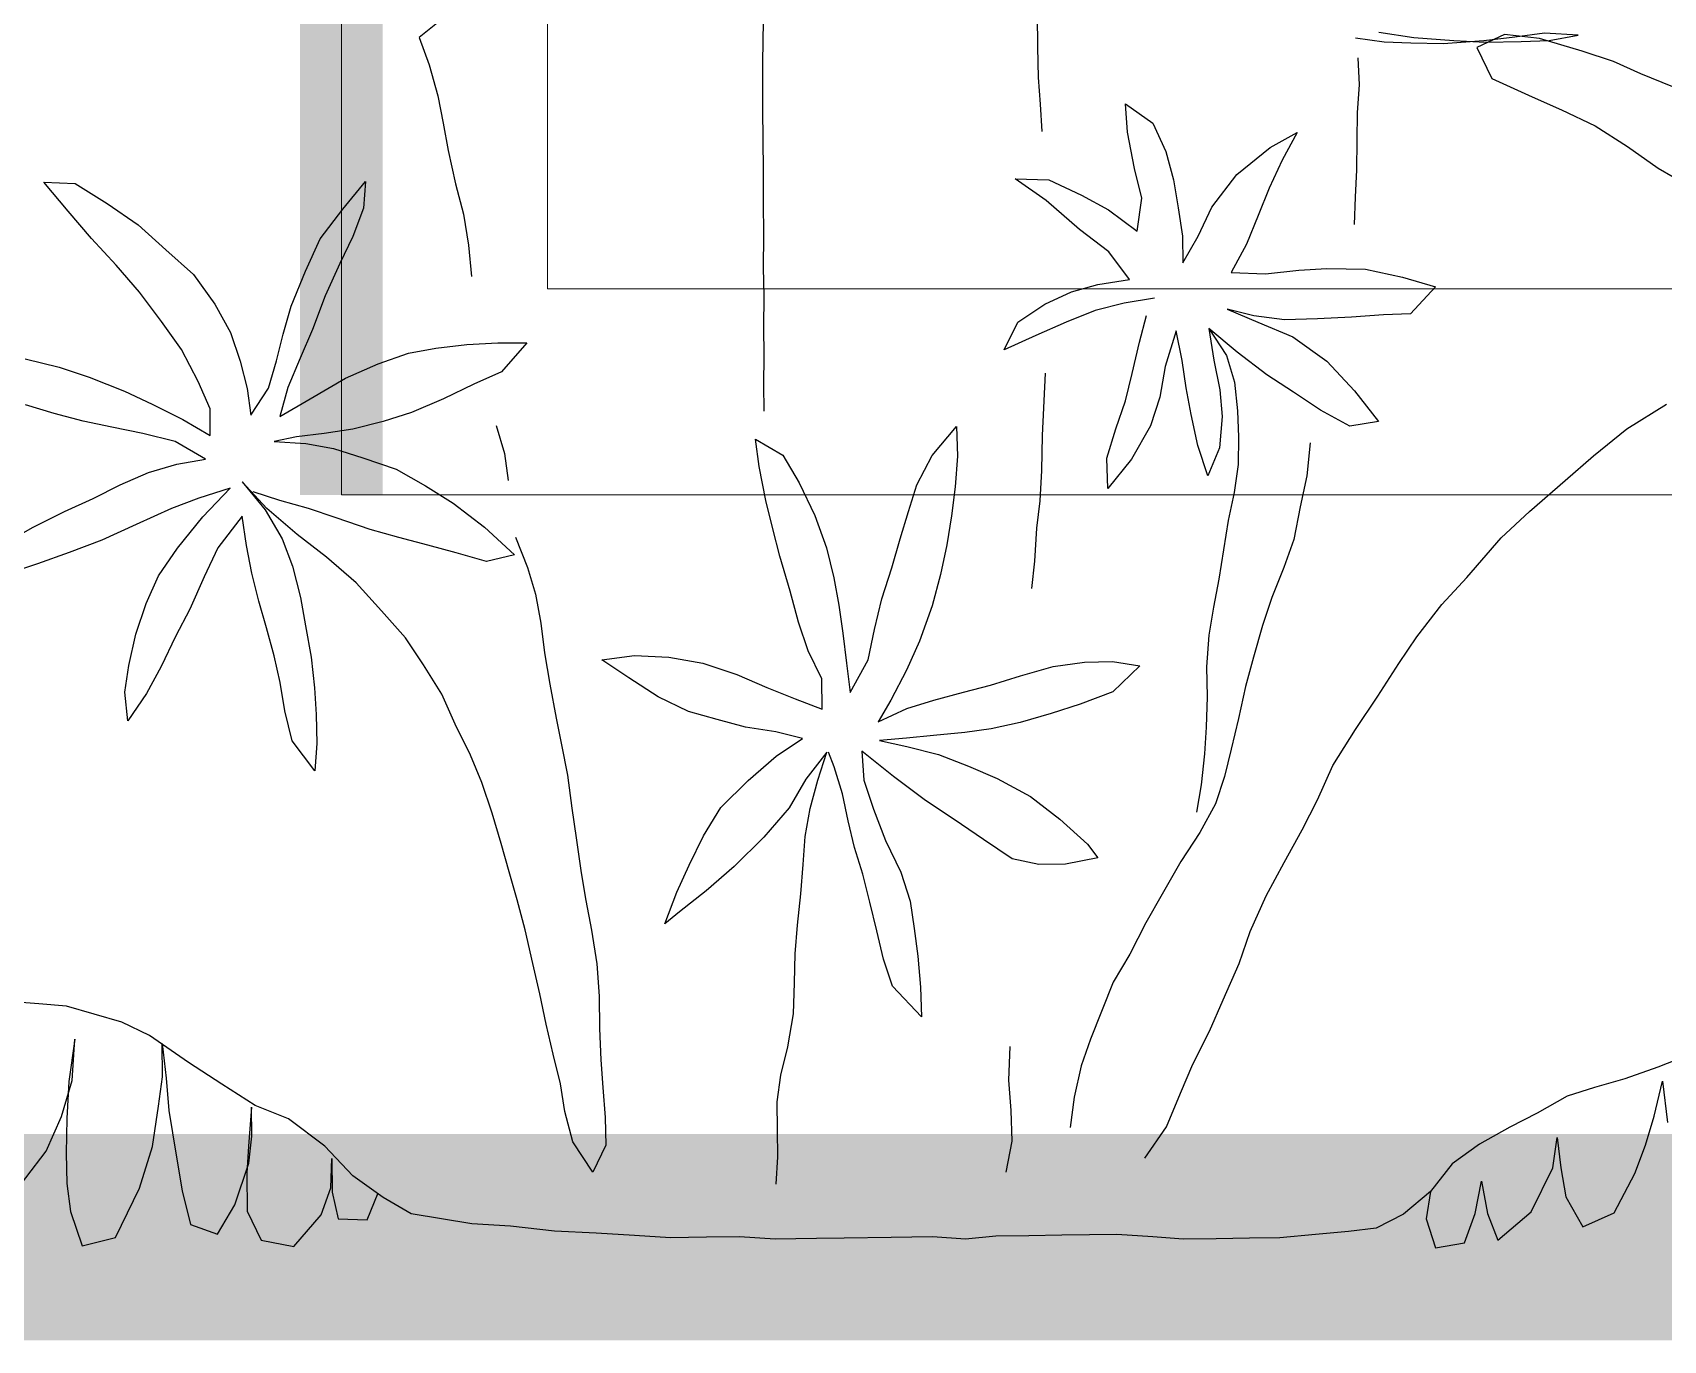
# Model space of a CAD drawing. Header units: metres. Extents: x -58 to 722, y -1100 to 345.
# Drawn here: x 31.4615 to 31.8569, y 103.9465 to 104.2636 of the extents above; entities that cross this region are included whole.
import ezdxf

# ---------------------------------------------------------------- set-up
doc = ezdxf.new("R2010")
doc.units = ezdxf.units.M
doc.header["$MEASUREMENT"] = 0
doc.layers.add('FSR_ARQ_002MURO', color=150, linetype='Continuous', lineweight=30)
doc.layers.add('FSR_ARQ_013VENTANAS', color=4, linetype='Continuous', lineweight=5)
doc.layers.add('FSR_ARQ_005VEGETACION', color=64, linetype='Continuous')

# ---------------------------------------------------------------- blocks, each defined once
blk = doc.blocks.new('arbustos 01')
at = {"layer": 'FSR_ARQ_005VEGETACION', "color": 104}
for p, q in [((189.09981, -31.74963), (189.10019, -31.76045)), ((189.02628, -31.75469), (189.02616, -31.7634)), ((189.18512, -31.75472), (189.19274, -31.76081)), ((188.87945, -31.76449), (188.89095, -31.76105)), ((188.88053, -31.76016), (188.8896, -31.7596)), ((188.88838, -31.76163), (188.88053, -31.76016)), ((188.8896, -31.7596), (188.89762, -31.76073)), ((188.89095, -31.76105), (188.90037, -31.75999)), ((188.89762, -31.76073), (188.90599, -31.7617)), ((188.90037, -31.75999), (188.90784, -31.76351)), ((188.92481, -31.76076), (188.91402, -31.76164)), ((188.93423, -31.75935), (188.92481, -31.76076)), ((188.93283, -31.76207), (188.94054, -31.76098)), ((189.10019, -31.76045), (189.10026, -31.76896)), ((189.19274, -31.76081), (189.19007, -31.76819)), ((188.87103, -31.76728), (188.87945, -31.76449)), ((188.8959, -31.76191), (188.88838, -31.76163)), ((188.90547, -31.76204), (188.8959, -31.76191)), ((188.90784, -31.76351), (188.9038, -31.77183)), ((188.91402, -31.76164), (188.90547, -31.76204)), ((188.90599, -31.7617), (188.91692, -31.76254)), ((188.91692, -31.76254), (188.92564, -31.76231)), ((188.92564, -31.76231), (188.93283, -31.76207)), ((189.02616, -31.7634), (189.02605, -31.77161)), ((188.86363, -31.7706), (188.87103, -31.76728)), ((188.93994, -31.76625), (188.93951, -31.77351)), ((189.10026, -31.76896), (189.10028, -31.77995)), ((189.19007, -31.76819), (189.18773, -31.77654)), ((188.85504, -31.77407), (188.86363, -31.7706)), ((188.9038, -31.77183), (188.89296, -31.77681)), ((188.93951, -31.77351), (188.94009, -31.78104)), ((189.02605, -31.77161), (189.02544, -31.77878)), ((188.89296, -31.77681), (188.88505, -31.7803)), ((189.00253, -31.77864), (188.99511, -31.78384)), ((189.00192, -31.78633), (189.00253, -31.77864)), ((189.02544, -31.77878), (189.025, -31.78613)), ((189.18773, -31.77654), (189.18627, -31.78387)), ((188.88505, -31.7803), (188.87593, -31.78462)), ((188.94009, -31.78104), (188.94016, -31.78857)), ((189.10028, -31.77995), (189.10017, -31.78864)), ((188.87593, -31.78462), (188.8673, -31.79014)), ((188.96356, -31.79042), (188.95626, -31.78639)), ((188.95626, -31.78639), (188.96027, -31.7938)), ((188.99511, -31.78384), (188.99159, -31.79149)), ((189.00007, -31.79605), (189.00192, -31.78633)), ((189.18627, -31.78387), (189.18497, -31.79121)), ((188.8673, -31.79014), (188.85901, -31.79601)), ((188.94016, -31.78857), (188.94023, -31.79643)), ((188.97252, -31.79773), (188.96356, -31.79042)), ((188.99159, -31.79149), (188.9896, -31.79916)), ((189.10017, -31.78864), (189.10006, -31.79626)), ((189.18497, -31.79121), (189.18297, -31.80024)), ((188.85901, -31.79601), (188.85091, -31.80069)), ((188.96027, -31.7938), (188.96375, -31.80137)), ((188.99808, -31.80406), (189.00007, -31.79605)), ((189.10006, -31.79626), (189.10012, -31.80477)), ((188.94023, -31.79643), (188.94064, -31.80379)), ((188.97924, -31.80654), (188.97252, -31.79773)), ((188.9896, -31.79916), (188.9883, -31.80666)), ((189.02311, -31.7991), (189.01434, -31.80325)), ((189.03218, -31.79888), (189.02311, -31.7991)), ((189.02389, -31.80475), (189.03218, -31.79888)), ((189.18297, -31.80024), (189.1808, -31.80842)), ((189.21333, -31.80708), (189.20722, -31.79955)), ((189.20722, -31.79955), (189.20775, -31.80674)), ((189.2854, -31.80017), (189.27682, -31.80555)), ((189.29383, -31.79975), (189.2854, -31.80017)), ((189.28734, -31.80755), (189.29383, -31.79975)), ((188.94064, -31.80379), (188.94088, -31.81115)), ((188.96375, -31.80137), (188.96673, -31.80876)), ((188.99933, -31.81297), (188.99808, -31.80406)), ((189.01434, -31.80325), (189.0071, -31.80726)), ((189.0149, -31.81249), (189.02389, -31.80475)), ((189.10012, -31.80477), (189.09999, -31.81434)), ((188.96673, -31.80876), (188.96987, -31.8165)), ((188.9829, -31.81428), (188.97924, -31.80654)), ((188.9883, -31.80666), (188.98717, -31.81434)), ((189.0071, -31.80726), (188.99933, -31.81297)), ((189.1808, -31.80842), (189.17949, -31.81678)), ((189.20775, -31.80674), (189.21066, -31.8144)), ((189.21942, -31.81505), (189.21333, -31.80708)), ((189.27682, -31.80555), (189.2685, -31.81129)), ((189.28104, -31.81491), (189.28734, -31.80755)), ((189.00695, -31.81854), (189.0149, -31.81249)), ((189.2685, -31.81129), (189.26096, -31.81801)), ((188.96987, -31.8165), (188.97405, -31.82408)), ((188.98708, -31.82152), (188.9829, -31.81428)), ((188.98717, -31.81434), (188.98708, -31.82152)), ((189.09999, -31.81434), (189.10006, -31.82268)), ((189.17949, -31.81678), (189.1787, -31.82515)), ((189.21066, -31.8144), (189.2141, -31.82172)), ((189.22338, -31.82371), (189.21942, -31.81505)), ((189.26096, -31.81801), (189.25351, -31.82465)), ((189.27438, -31.82209), (189.28104, -31.81491)), ((189.00138, -31.82599), (189.00695, -31.81854)), ((189.10006, -31.82268), (189.09995, -31.83065)), ((189.2141, -31.82172), (189.21806, -31.83037)), ((189.26808, -31.82937), (189.27438, -31.82209)), ((188.92786, -31.82533), (188.91894, -31.82795)), ((188.93781, -31.82324), (188.92786, -31.82533)), ((188.94824, -31.82304), (188.93781, -31.82324)), ((188.95576, -31.82349), (188.94824, -31.82304)), ((188.96481, -31.82447), (188.95576, -31.82349)), ((188.97405, -31.82408), (188.96481, -31.82447)), ((189.00991, -31.8273), (189.00138, -31.82599)), ((189.22724, -31.83315), (189.22338, -31.82371)), ((189.25351, -31.82465), (189.24782, -31.83264)), ((188.91894, -31.82795), (188.92568, -31.83522)), ((188.99464, -31.83103), (189.00283, -31.83233)), ((189.01706, -31.82928), (189.00991, -31.8273)), ((189.0242, -31.83262), (189.01706, -31.82928)), ((189.09995, -31.83065), (189.10002, -31.83863)), ((189.21806, -31.83037), (189.22149, -31.83946)), ((189.26221, -31.83726), (189.26808, -31.82937)), ((188.92568, -31.83522), (188.93303, -31.83549)), ((188.93303, -31.83549), (188.94157, -31.83612)), ((188.95968, -31.83688), (188.9679, -31.83579)), ((188.97511, -31.83401), (188.96685, -31.83749)), ((188.9679, -31.83579), (188.97511, -31.83401)), ((188.99875, -31.84288), (188.9968, -31.83567)), ((189.00283, -31.83233), (189.01067, -31.83432)), ((189.01067, -31.83432), (189.01849, -31.83751)), ((189.03148, -31.83751), (189.0242, -31.83262)), ((189.22936, -31.84072), (189.22724, -31.83315)), ((189.24782, -31.83264), (189.24355, -31.84029)), ((188.94157, -31.83612), (188.95079, -31.83659)), ((188.95079, -31.83659), (188.95968, -31.83688)), ((188.96685, -31.83749), (188.9574, -31.84146)), ((188.97239, -31.8456), (188.98, -31.83921)), ((188.98, -31.83921), (188.97528, -31.84649)), ((188.98, -31.83921), (188.97868, -31.84774)), ((188.98723, -31.84785), (188.98888, -31.83984)), ((188.98888, -31.83984), (188.99183, -31.84945)), ((189.01849, -31.83751), (189.02665, -31.84104)), ((189.03515, -31.84491), (189.03148, -31.83751)), ((189.10002, -31.83863), (189.09991, -31.84661)), ((189.22149, -31.83946), (189.22484, -31.84722)), ((189.24355, -31.84029), (189.24096, -31.84797)), ((189.25678, -31.84481), (189.26221, -31.83726)), ((188.9574, -31.84146), (188.94824, -31.84801)), ((189.00069, -31.85128), (188.99875, -31.84288)), ((189.02665, -31.84104), (189.03515, -31.84491)), ((189.17161, -31.84304), (189.16372, -31.84302)), ((189.16372, -31.84302), (189.17062, -31.85083)), ((189.17994, -31.84351), (189.17161, -31.84304)), ((189.18826, -31.8445), (189.17994, -31.84351)), ((189.1956, -31.84585), (189.18826, -31.8445)), ((189.23121, -31.84792), (189.22936, -31.84072)), ((188.94824, -31.84801), (188.94078, -31.85594)), ((188.96444, -31.85165), (188.97239, -31.8456)), ((188.97528, -31.84649), (188.97313, -31.85365)), ((188.97868, -31.84774), (188.97704, -31.85575)), ((188.98611, -31.85519), (188.98723, -31.84785)), ((189.09991, -31.84661), (189.09998, -31.85424)), ((189.20381, -31.8487), (189.1956, -31.84585)), ((189.21262, -31.85255), (189.20381, -31.8487)), ((189.22484, -31.84722), (189.2281, -31.85506)), ((189.23333, -31.85522), (189.23121, -31.84792)), ((189.24096, -31.84797), (189.23909, -31.85539)), ((189.25232, -31.85344), (189.25678, -31.84481)), ((189.29886, -31.84734), (189.2897, -31.84961)), ((188.95719, -31.85634), (188.96444, -31.85165)), ((188.99183, -31.84945), (188.99325, -31.85768)), ((189.00247, -31.85866), (189.00069, -31.85128)), ((189.02412, -31.85126), (189.02491, -31.86803)), ((189.17062, -31.85083), (189.17802, -31.85421)), ((189.22212, -31.85817), (189.21262, -31.85255)), ((189.24903, -31.86084), (189.25232, -31.85344)), ((189.28168, -31.85233), (189.27215, -31.8561)), ((189.2897, -31.84961), (189.28168, -31.85233)), ((188.94078, -31.85594), (188.93435, -31.86423)), ((188.94995, -31.8612), (188.95719, -31.85634)), ((188.97313, -31.85365), (188.97234, -31.86133)), ((188.97704, -31.85575), (188.97643, -31.86292)), ((188.98481, -31.86235), (188.98611, -31.85519)), ((188.99325, -31.85768), (188.99571, -31.86541)), ((189.09998, -31.85424), (189.09989, -31.8615)), ((189.17802, -31.85421), (189.18621, -31.85813)), ((189.2281, -31.85506), (189.2303, -31.86289)), ((189.2381, -31.86256), (189.23333, -31.85522)), ((189.23909, -31.85539), (189.2381, -31.86256)), ((189.27215, -31.8561), (189.26465, -31.85955)), ((188.86747, -31.86623), (188.85678, -31.85959)), ((188.94202, -31.86553), (188.94995, -31.8612)), ((188.97234, -31.86133), (188.97207, -31.86851)), ((189.00511, -31.86622), (189.00247, -31.85866)), ((189.18621, -31.85813), (189.19485, -31.86179)), ((189.19485, -31.86179), (189.20244, -31.86429)), ((189.2303, -31.86289), (189.22212, -31.85817)), ((189.24902, -31.86802), (189.24903, -31.86084)), ((189.26465, -31.85955), (189.25644, -31.86369)), ((189.2833, -31.86415), (189.29112, -31.86212)), ((189.29112, -31.86212), (189.29878, -31.85975)), ((188.87643, -31.87353), (188.86747, -31.86623)), ((188.93435, -31.86423), (188.94202, -31.86553)), ((188.97643, -31.86292), (188.97717, -31.87131)), ((188.98299, -31.87071), (188.98481, -31.86235)), ((188.99571, -31.86541), (189.00089, -31.87437)), ((189.00756, -31.87412), (189.00511, -31.86622)), ((189.048, -31.86556), (189.04771, -31.87362)), ((189.05454, -31.87345), (189.048, -31.86556)), ((189.17206, -31.86534), (189.16974, -31.87283)), ((189.20244, -31.86429), (189.21066, -31.86635)), ((189.21066, -31.86635), (189.21836, -31.86752)), ((189.25644, -31.86369), (189.24902, -31.86802)), ((189.2672, -31.86747), (189.27556, -31.86573)), ((189.27556, -31.86573), (189.2833, -31.86415)), ((188.95273, -31.86995), (188.95364, -31.87886)), ((188.97207, -31.86851), (188.97215, -31.87586)), ((188.98031, -31.87888), (188.98299, -31.87071)), ((189.02491, -31.86803), (189.02513, -31.87743)), ((189.1022, -31.86896), (189.09479, -31.87329)), ((189.10113, -31.87639), (189.1022, -31.86896)), ((189.22328, -31.87016), (189.21582, -31.87156)), ((189.21836, -31.86752), (189.22579, -31.86842)), ((189.2318, -31.86965), (189.22328, -31.87016)), ((189.22579, -31.86842), (189.2318, -31.86965)), ((189.25035, -31.87443), (189.25849, -31.86966)), ((189.25849, -31.86966), (189.2672, -31.86747)), ((188.88403, -31.88013), (188.87643, -31.87353)), ((188.97717, -31.87131), (188.98031, -31.87888)), ((189.00089, -31.87437), (189.00728, -31.88232)), ((189.00728, -31.88232), (189.00756, -31.87412)), ((189.04771, -31.87362), (189.04839, -31.88188)), ((189.05869, -31.88131), (189.05454, -31.87345)), ((189.09479, -31.87329), (189.09043, -31.88076)), ((189.16974, -31.87283), (189.16878, -31.88017)), ((189.2079, -31.87403), (189.19899, -31.8771)), ((189.21582, -31.87156), (189.2079, -31.87403)), ((189.25805, -31.87577), (189.25035, -31.87443)), ((188.95364, -31.87886), (188.95541, -31.88726)), ((188.97215, -31.87586), (188.97324, -31.8834)), ((189.02513, -31.87743), (189.02553, -31.88565)), ((189.09941, -31.8855), (189.10113, -31.87639)), ((189.19899, -31.8771), (189.19104, -31.8816)), ((189.26564, -31.878), (189.25805, -31.87577)), ((189.27331, -31.8813), (189.26564, -31.878)), ((188.89367, -31.88847), (188.88403, -31.88013)), ((188.97324, -31.8834), (188.97485, -31.89094)), ((189.04839, -31.88188), (189.04935, -31.88969)), ((189.06098, -31.88852), (189.05869, -31.88131)), ((189.09043, -31.88076), (189.08614, -31.88957)), ((189.19104, -31.8816), (189.18362, -31.88629)), ((189.23026, -31.8855), (189.23747, -31.8832)), ((189.23377, -31.88768), (189.24043, -31.8805)), ((189.24043, -31.8805), (189.23421, -31.88804)), ((189.25103, -31.88995), (189.24369, -31.88222)), ((189.24369, -31.88222), (189.25207, -31.88491)), ((189.28062, -31.88503), (189.27331, -31.8813)), ((188.90126, -31.89559), (188.89367, -31.88847)), ((188.95541, -31.88726), (188.95717, -31.896)), ((189.02553, -31.88565), (189.02646, -31.89301)), ((189.06319, -31.89582), (189.06098, -31.88852)), ((189.09753, -31.89318), (189.09941, -31.8855)), ((189.18362, -31.88629), (189.1752, -31.89273)), ((189.21512, -31.89017), (189.2226, -31.8877)), ((189.2226, -31.8877), (189.23026, -31.8855)), ((189.22561, -31.89466), (189.23377, -31.88768)), ((189.23421, -31.88804), (189.22967, -31.89586)), ((189.25207, -31.88491), (189.25948, -31.88767)), ((189.25948, -31.88767), (189.269, -31.89197)), ((189.28828, -31.8885), (189.28062, -31.88503)), ((189.29674, -31.8927), (189.28828, -31.8885)), ((188.97485, -31.89094), (188.97611, -31.89883)), ((189.02646, -31.89301), (189.02702, -31.90191)), ((189.04935, -31.88969), (189.05066, -31.89751)), ((189.08614, -31.88957), (189.08301, -31.89831)), ((189.1752, -31.89273), (189.16712, -31.90016)), ((189.20595, -31.89333), (189.21512, -31.89017)), ((189.23931, -31.89768), (189.24048, -31.88972)), ((189.24048, -31.88972), (189.24702, -31.89832)), ((189.25783, -31.89837), (189.25103, -31.88995)), ((189.269, -31.89197), (189.27825, -31.89626)), ((189.30483, -31.89733), (189.29674, -31.8927)), ((188.91052, -31.90631), (188.90126, -31.89559)), ((188.95717, -31.896), (188.9598, -31.90356)), ((189.06547, -31.90365), (189.06319, -31.89582)), ((189.09557, -31.90051), (189.09753, -31.89318)), ((189.1668, -31.89543), (189.16361, -31.90359)), ((189.19047, -31.89755), (189.19821, -31.89553)), ((189.19821, -31.89553), (189.20595, -31.89333)), ((189.21773, -31.90076), (189.22561, -31.89466)), ((189.22967, -31.89586), (189.22691, -31.90318)), ((189.27825, -31.89626), (189.28707, -31.89957)), ((188.97611, -31.89883), (188.97737, -31.90671)), ((189.05066, -31.89751), (189.05233, -31.90551)), ((189.08301, -31.89831), (189.08104, -31.90635)), ((189.09278, -31.90996), (189.09557, -31.90051)), ((189.16712, -31.90016), (189.17463, -31.90194)), ((189.17463, -31.90194), (189.18281, -31.89966)), ((189.18281, -31.89966), (189.19047, -31.89755)), ((189.20974, -31.90774), (189.21773, -31.90076)), ((189.23788, -31.90511), (189.23931, -31.89768)), ((189.24702, -31.89832), (189.25072, -31.90608)), ((189.26296, -31.9058), (189.25783, -31.89837)), ((189.28707, -31.89957), (189.29554, -31.90261)), ((188.9598, -31.90356), (188.96311, -31.91164)), ((189.02702, -31.90191), (189.02777, -31.90927)), ((189.05233, -31.90551), (189.05461, -31.91388)), ((189.06811, -31.91202), (189.06547, -31.90365)), ((189.16361, -31.90359), (189.16146, -31.91075)), ((189.22691, -31.90318), (189.22476, -31.91167)), ((189.23592, -31.91262), (189.23788, -31.90511)), ((189.25072, -31.90608), (189.2545, -31.91482)), ((189.26632, -31.91329), (189.26296, -31.9058)), ((189.29554, -31.90261), (189.30313, -31.90511)), ((188.91726, -31.91359), (188.91052, -31.90631)), ((188.97737, -31.90671), (188.97881, -31.91425)), ((189.08104, -31.90635), (189.0797, -31.91369)), ((189.09054, -31.91835), (189.09278, -31.90996)), ((189.2029, -31.91527), (189.20974, -31.90774)), ((188.92398, -31.92223), (188.91726, -31.91359)), ((188.96311, -31.91164), (188.96557, -31.9192)), ((188.97881, -31.91425), (188.98007, -31.92179)), ((189.05461, -31.91388), (189.05794, -31.92341)), ((189.07012, -31.92029), (189.06811, -31.91202)), ((189.0797, -31.91369), (189.07862, -31.9213)), ((189.16146, -31.91075), (189.15999, -31.91859)), ((189.22476, -31.91167), (189.22342, -31.91927)), ((189.23387, -31.91986), (189.23592, -31.91262)), ((189.2545, -31.91482), (189.25839, -31.92214)), ((189.26904, -31.92158), (189.26632, -31.91329)), ((188.96557, -31.9192), (188.96802, -31.92778)), ((189.08795, -31.92603), (189.09054, -31.91835)), ((189.15999, -31.91859), (189.15902, -31.92661)), ((189.19642, -31.92254), (189.2029, -31.91527)), ((189.22342, -31.91927), (189.22188, -31.92776)), ((188.92884, -31.92947), (188.92398, -31.92223)), ((188.98007, -31.92179), (188.98064, -31.93035)), ((189.05794, -31.92341), (189.06146, -31.93126)), ((189.07179, -31.92847), (189.07012, -31.92029)), ((189.07862, -31.9213), (189.07763, -31.92935)), ((189.19162, -31.92983), (189.19642, -31.92254)), ((189.23182, -31.92736), (189.23387, -31.91986)), ((189.25839, -31.92214), (189.26227, -31.93026)), ((189.27097, -31.92994), (189.26904, -31.92158)), ((188.96802, -31.92778), (188.97014, -31.93568)), ((189.0843, -31.93361), (189.08795, -31.92603)), ((189.12552, -31.92778), (189.11637, -31.92934)), ((189.13474, -31.92729), (189.12552, -31.92778)), ((189.14359, -31.92847), (189.13474, -31.92729)), ((189.15902, -31.92661), (189.15754, -31.93497)), ((189.22188, -31.92776), (189.22097, -31.93599)), ((189.23021, -31.93452), (189.23182, -31.92736)), ((188.93454, -31.93827), (188.92884, -31.92947)), ((188.98064, -31.93035), (188.98053, -31.93838)), ((189.006, -31.92891), (188.99863, -31.93005)), ((188.99863, -31.93005), (189.00589, -31.93706)), ((189.01353, -31.9291), (189.006, -31.92891)), ((189.02194, -31.93028), (189.01353, -31.9291)), ((189.03077, -31.93279), (189.02194, -31.93028)), ((189.06146, -31.93126), (189.0657, -31.93929)), ((189.07663, -31.93723), (189.07179, -31.92847)), ((189.07763, -31.92935), (189.07663, -31.93723)), ((189.10719, -31.93241), (189.09908, -31.93593)), ((189.11637, -31.92934), (189.10719, -31.93241)), ((189.13626, -31.93334), (189.14359, -31.92847)), ((189.18664, -31.93774), (189.19162, -31.92983)), ((189.26227, -31.93026), (189.26625, -31.9375)), ((189.27202, -31.93713), (189.27097, -31.92994)), ((188.97014, -31.93568), (188.97207, -31.94425)), ((189.03889, -31.93529), (189.03077, -31.93279)), ((189.04614, -31.93717), (189.03889, -31.93529)), ((189.08419, -31.94176), (189.0843, -31.93361)), ((189.09908, -31.93593), (189.0915, -31.93893)), ((189.12839, -31.93846), (189.13626, -31.93334)), ((189.15754, -31.93497), (189.15588, -31.94418)), ((189.22097, -31.93599), (189.22052, -31.94317)), ((189.22896, -31.94222), (189.23021, -31.93452)), ((188.94057, -31.94724), (188.93454, -31.93827)), ((188.98053, -31.93838), (188.98076, -31.94659)), ((189.00589, -31.93706), (189.01471, -31.94037)), ((189.01471, -31.94037), (189.02248, -31.94287)), ((189.05409, -31.93931), (189.04614, -31.93717)), ((189.06141, -31.94154), (189.05409, -31.93931)), ((189.0657, -31.93929), (189.06908, -31.94519)), ((189.0915, -31.93893), (189.08419, -31.94176)), ((189.12018, -31.94234), (189.12839, -31.93846)), ((189.18307, -31.94576), (189.18664, -31.93774)), ((189.26625, -31.9375), (189.27121, -31.94492)), ((189.27121, -31.94492), (189.27202, -31.93713)), ((188.97207, -31.94425), (188.97401, -31.95249)), ((189.02248, -31.94287), (189.03087, -31.94538)), ((189.03087, -31.94538), (189.03864, -31.94708)), ((189.06908, -31.94519), (189.06141, -31.94154)), ((189.10487, -31.94656), (189.11252, -31.94454)), ((189.11252, -31.94454), (189.12018, -31.94234)), ((189.15588, -31.94418), (189.15441, -31.95134)), ((189.22052, -31.94317), (189.22033, -31.95097)), ((189.22698, -31.95026), (189.22896, -31.94222)), ((188.9466, -31.9569), (188.94057, -31.94724)), ((188.98076, -31.94659), (188.98118, -31.95378)), ((189.03864, -31.94708), (189.04581, -31.94807)), ((189.04581, -31.94807), (189.05422, -31.9488)), ((189.05422, -31.9488), (189.06148, -31.94952)), ((189.06148, -31.94952), (189.06874, -31.95015)), ((189.08949, -31.94963), (189.0967, -31.94787)), ((189.09661, -31.95443), (189.08949, -31.94963)), ((189.0967, -31.94787), (189.10487, -31.94656)), ((189.17897, -31.95413), (189.18307, -31.94576)), ((188.97401, -31.95249), (188.97579, -31.95986)), ((188.98118, -31.95378), (188.98209, -31.96217)), ((189.05282, -31.95392), (189.0448, -31.95709)), ((189.06136, -31.95182), (189.05282, -31.95392)), ((189.06874, -31.95015), (189.06136, -31.95182)), ((189.06498, -31.95985), (189.07349, -31.95305)), ((189.07349, -31.95305), (189.07294, -31.96085)), ((189.08097, -31.95732), (189.08253, -31.95335)), ((189.08535, -31.96084), (189.08297, -31.95336)), ((189.08297, -31.95336), (189.08864, -31.96062)), ((189.10415, -31.961), (189.09661, -31.95443)), ((189.15441, -31.95134), (189.15276, -31.95953)), ((189.17586, -31.96153), (189.17897, -31.95413)), ((189.22033, -31.95097), (189.22085, -31.95833)), ((189.22085, -31.95833), (189.22698, -31.95026)), ((188.95074, -31.96619), (188.9466, -31.9569)), ((189.0448, -31.95709), (189.03704, -31.96045)), ((189.07874, -31.96456), (189.08097, -31.95732)), ((188.97579, -31.95986), (188.97826, -31.96725)), ((188.98209, -31.96217), (188.98336, -31.96954)), ((189.03704, -31.96045), (189.02811, -31.96529)), ((189.05638, -31.96638), (189.06498, -31.95985)), ((189.07294, -31.96085), (189.07035, -31.9687)), ((189.08747, -31.96849), (189.08535, -31.96084)), ((189.08864, -31.96062), (189.09305, -31.9683)), ((189.11149, -31.96828), (189.10415, -31.961)), ((189.15276, -31.95953), (189.15162, -31.9684)), ((189.17309, -31.96974), (189.17586, -31.96153)), ((188.95491, -31.97428), (188.95074, -31.96619)), ((188.97826, -31.96725), (188.98243, -31.975)), ((189.02811, -31.96529), (189.02014, -31.97139)), ((189.04868, -31.97151), (189.05638, -31.96638)), ((189.07723, -31.97181), (189.07874, -31.96456)), ((189.02014, -31.97139), (189.01269, -31.97811)), ((189.04072, -31.9769), (189.04868, -31.97151)), ((189.07035, -31.9687), (189.06714, -31.97717)), ((189.07553, -31.97897), (189.07723, -31.97181)), ((189.08878, -31.97604), (189.08747, -31.96849)), ((189.09305, -31.9683), (189.09995, -31.97619)), ((189.11618, -31.97588), (189.11149, -31.96828)), ((189.15162, -31.9684), (189.15048, -31.97642)), ((189.17067, -31.97795), (189.17309, -31.96974)), ((188.95975, -31.98307), (188.95491, -31.97428)), ((188.98243, -31.975), (188.98762, -31.98276)), ((189.0893, -31.98359), (189.08878, -31.97604)), ((189.09995, -31.97619), (189.10791, -31.9841)), ((189.12006, -31.98374), (189.11618, -31.97588)), ((189.15048, -31.97642), (189.14916, -31.98581)), ((189.01269, -31.97811), (189.00998, -31.9818)), ((189.03303, -31.98211), (189.04072, -31.9769)), ((189.06714, -31.97717), (189.06303, -31.98562)), ((189.07322, -31.9862), (189.07553, -31.97897)), ((189.16853, -31.98555), (189.17067, -31.97795)), ((188.96458, -31.99202), (188.95975, -31.98307)), ((188.98762, -31.98276), (188.99263, -31.99155)), ((189.00998, -31.9818), (189.01865, -31.98351)), ((189.01865, -31.98351), (189.02582, -31.98361)), ((189.02582, -31.98361), (189.03303, -31.98211)), ((189.08999, -31.99148), (189.0893, -31.98359)), ((189.10791, -31.9841), (189.11544, -31.99068)), ((189.12333, -31.99105), (189.12006, -31.98374)), ((189.06303, -31.98562), (189.06053, -31.99348)), ((189.07134, -31.99371), (189.07322, -31.9862)), ((189.14916, -31.98581), (189.14786, -31.99332)), ((189.16638, -31.99314), (189.16853, -31.98555)), ((188.9689, -32.00166), (188.96458, -31.99202)), ((188.99263, -31.99155), (188.99697, -31.9993)), ((189.06053, -31.99348), (189.05946, -32.00082)), ((189.06946, -32.00149), (189.07134, -31.99371)), ((189.09085, -31.99992), (189.08999, -31.99148)), ((189.11544, -31.99068), (189.12264, -31.99636)), ((189.12658, -31.99961), (189.12333, -31.99105)), ((189.14786, -31.99332), (189.14638, -32.00133)), ((189.16424, -32.00118), (189.16638, -31.99314)), ((189.12264, -31.99636), (189.12658, -31.99961)), ((188.97186, -32.01025), (188.9689, -32.00166)), ((188.99697, -31.9993), (189.0013, -32.00774)), ((189.05946, -32.00082), (189.05847, -32.00825)), ((189.06768, -32.00909), (189.06946, -32.00149)), ((189.09146, -32.00764), (189.09085, -31.99992)), ((189.14638, -32.00133), (189.14489, -32.01037)), ((189.16216, -32.01028), (189.16424, -32.00118)), ((188.97617, -32.02005), (188.97186, -32.01025)), ((189.0013, -32.00774), (189.00582, -32.01533)), ((189.05847, -32.00825), (189.05773, -32.01667)), ((189.06527, -32.01641), (189.06768, -32.00909)), ((189.09162, -32.01544), (189.09146, -32.00764)), ((189.14489, -32.01037), (189.14426, -32.01909)), ((189.16028, -32.01841), (189.16216, -32.01028)), ((189.00582, -32.01533), (189.01193, -32.03063)), ((189.09194, -32.02387), (189.09162, -32.01544)), ((188.97982, -32.02848), (188.97617, -32.02005)), ((189.05745, -32.02464), (189.06527, -32.01641)), ((189.05773, -32.01667), (189.05745, -32.02464)), ((189.14426, -32.01909), (189.14414, -32.0278)), ((189.15857, -32.02664), (189.16028, -32.01841)), ((189.09342, -32.03275), (189.09194, -32.02387)), ((189.27286, -32.02603), (189.28031, -32.0239)), ((189.28031, -32.0239), (189.28777, -32.02178)), ((189.28777, -32.02178), (189.2952, -32.02114)), ((189.2952, -32.02114), (189.30338, -32.02051)), ((188.98431, -32.03743), (188.97982, -32.02848)), ((189.14414, -32.0278), (189.14386, -32.03618)), ((189.15669, -32.03468), (189.15857, -32.02664)), ((189.26538, -32.02964), (189.27286, -32.02603)), ((189.01193, -32.03063), (189.0144, -32.03784)), ((189.03362, -32.03263), (189.03401, -32.0417)), ((189.09536, -32.04032), (189.09342, -32.03275)), ((189.25489, -32.03692), (189.26538, -32.02964)), ((189.26198, -32.0318), (189.26095, -32.04113)), ((189.26186, -32.04084), (189.26198, -32.0318)), ((189.28627, -32.04178), (189.28552, -32.03061)), ((189.28552, -32.03061), (189.28717, -32.04209)), ((188.84951, -32.03439), (188.85911, -32.03823)), ((188.98763, -32.04517), (188.98431, -32.03743)), ((189.0144, -32.03784), (189.01634, -32.04624)), ((189.14386, -32.03618), (189.14324, -32.04369)), ((189.15472, -32.04272), (189.15669, -32.03468)), ((189.2459, -32.04274), (189.25489, -32.03692)), ((188.8578, -32.04199), (188.85644, -32.05313)), ((188.86009, -32.05137), (188.8578, -32.04199)), ((188.85911, -32.03823), (188.86798, -32.04132)), ((188.86798, -32.04132), (188.87612, -32.04366)), ((189.03401, -32.0417), (189.03339, -32.0499)), ((189.09632, -32.04751), (189.09536, -32.04032)), ((189.26095, -32.04113), (189.26023, -32.04987)), ((189.26296, -32.0487), (189.26186, -32.04084)), ((189.28915, -32.05147), (189.28627, -32.04178)), ((189.28717, -32.04209), (189.28764, -32.05205)), ((188.87612, -32.04366), (188.88351, -32.04599)), ((188.88351, -32.04599), (188.89161, -32.05055)), ((188.99144, -32.05428), (188.98763, -32.04517)), ((189.01634, -32.04624), (189.01742, -32.05447)), ((189.14324, -32.04369), (189.14262, -32.05172)), ((189.15355, -32.05015), (189.15472, -32.04272)), ((189.23691, -32.04856), (189.2459, -32.04274)), ((188.89161, -32.05055), (188.89899, -32.05437)), ((189.03339, -32.0499), (189.03311, -32.0581)), ((189.09622, -32.05513), (189.09632, -32.04751)), ((189.1514, -32.05828), (189.15355, -32.05015)), ((189.22795, -32.05215), (189.23691, -32.04856)), ((189.23782, -32.0568), (189.23793, -32.04896)), ((189.23793, -32.04896), (189.23869, -32.05952)), ((189.26023, -32.04987), (189.25826, -32.0619)), ((189.26462, -32.05958), (189.26296, -32.0487)), ((188.86239, -32.05924), (188.86009, -32.05137)), ((188.89899, -32.05437), (188.90709, -32.05893)), ((188.99731, -32.06274), (188.99144, -32.05428)), ((189.09612, -32.06231), (189.09622, -32.05513)), ((189.14262, -32.05172), (189.14252, -32.05924)), ((189.2182, -32.05944), (189.22795, -32.05215)), ((189.28764, -32.05205), (189.28781, -32.0614)), ((189.29325, -32.06087), (189.28915, -32.05147)), ((188.8653, -32.06682), (188.86239, -32.05924)), ((188.88624, -32.05715), (188.88523, -32.06528)), ((188.88734, -32.06531), (188.88624, -32.05715)), ((188.90709, -32.05893), (188.91445, -32.06423)), ((189.03311, -32.0581), (189.0347, -32.0665)), ((189.14252, -32.05924), (189.14601, -32.06647)), ((189.14601, -32.06647), (189.1514, -32.05828)), ((189.21067, -32.06751), (189.2182, -32.05944)), ((189.23863, -32.06405), (189.23782, -32.0568)), ((189.23869, -32.05952), (189.23919, -32.06677)), ((189.26809, -32.07078), (189.26462, -32.05958)), ((188.91445, -32.06423), (188.92029, -32.07173)), ((189.09655, -32.06976), (189.09612, -32.06231)), ((189.21633, -32.06284), (189.21621, -32.07188)), ((189.21653, -32.07068), (189.21633, -32.06284)), ((189.2424, -32.07525), (189.23863, -32.06405)), ((189.25826, -32.0619), (189.25662, -32.07153)), ((189.28781, -32.0614), (189.2877, -32.06954)), ((189.30421, -32.07519), (189.29325, -32.06087)), ((188.87089, -32.07745), (188.8653, -32.06682)), ((188.88523, -32.06528), (188.88391, -32.0731)), ((188.89321, -32.07715), (188.88734, -32.06531)), ((189.20242, -32.07334), (189.21067, -32.06751)), ((189.23919, -32.06677), (189.23906, -32.07702)), ((188.88391, -32.0731), (188.87928, -32.08118)), ((188.90658, -32.06889), (188.90496, -32.07761)), ((188.90827, -32.07765), (188.90658, -32.06889)), ((188.92029, -32.07173), (188.92763, -32.07777)), ((188.92029, -32.07173), (188.92152, -32.07904)), ((189.20676, -32.07929), (189.20384, -32.07202)), ((189.21621, -32.07188), (189.2146, -32.0791)), ((189.21914, -32.07795), (189.21653, -32.07068)), ((189.25662, -32.07153), (189.25439, -32.08054)), ((189.27454, -32.08413), (189.26809, -32.07078)), ((189.2877, -32.06954), (189.2867, -32.07706)), ((188.87928, -32.08118), (188.87089, -32.07745)), ((188.90215, -32.08481), (188.89321, -32.07715)), ((189.19493, -32.07769), (189.20242, -32.07334)), ((189.23906, -32.07702), (189.23533, -32.08481)), ((189.24711, -32.08316), (189.2424, -32.07525)), ((189.2867, -32.07706), (189.28355, -32.08637)), ((188.90496, -32.07761), (188.90215, -32.08481)), ((188.91118, -32.08553), (188.90827, -32.07765)), ((188.92152, -32.07904), (188.919, -32.08684)), ((188.92763, -32.07777), (188.935, -32.08159)), ((188.935, -32.08159), (188.94242, -32.08243)), ((189.15626, -32.08236), (189.16816, -32.08104)), ((189.16816, -32.08104), (189.17856, -32.08044)), ((189.17856, -32.08044), (189.18675, -32.07907)), ((189.18675, -32.07907), (189.19493, -32.07769)), ((189.2146, -32.0791), (189.20676, -32.07929)), ((189.22656, -32.0865), (189.21914, -32.07795)), ((189.25439, -32.08054), (189.24711, -32.08316)), ((188.919, -32.08684), (188.91118, -32.08553)), ((188.94242, -32.08243), (188.95131, -32.08329)), ((188.95131, -32.08329), (188.96095, -32.08417)), ((188.96095, -32.08417), (188.96912, -32.08428)), ((188.96912, -32.08428), (188.97803, -32.0844)), ((188.97803, -32.0844), (188.98694, -32.08452)), ((188.98694, -32.08452), (188.99511, -32.08389)), ((188.99511, -32.08389), (189.00478, -32.08328)), ((189.00478, -32.08328), (189.0122, -32.08338)), ((189.0122, -32.08338), (189.01962, -32.08348)), ((189.01962, -32.08348), (189.02853, -32.0836)), ((189.02853, -32.0836), (189.03744, -32.08372)), ((189.03744, -32.08372), (189.0456, -32.08457)), ((189.0456, -32.08457), (189.05451, -32.08395)), ((189.05451, -32.08395), (189.06565, -32.0841)), ((189.06565, -32.0841), (189.07827, -32.08427)), ((189.07827, -32.08427), (189.08569, -32.08438)), ((189.08569, -32.08438), (189.09683, -32.08453)), ((189.09683, -32.08453), (189.10649, -32.08392)), ((189.10649, -32.08392), (189.1154, -32.08404)), ((189.1154, -32.08404), (189.12505, -32.08417)), ((189.12505, -32.08417), (189.13471, -32.08356)), ((189.13471, -32.08356), (189.14511, -32.08295)), ((189.14511, -32.08295), (189.15626, -32.08236)), ((189.23533, -32.08481), (189.22656, -32.0865)), ((189.28355, -32.08637), (189.27454, -32.08413))]:
    blk.add_line(p, q, dxfattribs=at)

msp = doc.modelspace()

# ---------------------------------------------------------------- linework, layer by layer
at = {"layer": 'FSR_ARQ_002MURO', "lineweight": 0}
msp.add_line((35.41135, 104.15149), (31.53635, 104.15149), dxfattribs=at)
for points, const_width in [([(31.53635, 104.15149), (31.53635, 108.75149)], 0.02), ([(37.46135, 103.97149), (21.3503, 103.97149)], 0.05)]:
    msp.add_lwpolyline(points, dxfattribs=dict(at, const_width=const_width))
at = {"layer": 'FSR_ARQ_013VENTANAS', "lineweight": 0}
for points in [[(35.41135, 106.65149), (31.53635, 106.65149), (31.53635, 104.15149), (35.41135, 104.15149)], [(35.36135, 106.60149), (31.58635, 106.60149), (31.58635, 104.20149), (35.36135, 104.20149)]]:
    msp.add_lwpolyline(points, close=True, dxfattribs=at)

# ---------------------------------------------------------------- block references
at = {"layer": 'FSR_ARQ_005VEGETACION', "xscale": -0.9, "yscale": 0.9, "zscale": 0.9}
msp.add_blockref('arbustos 01', (201.82869, 132.84711), dxfattribs=at)

doc.saveas('drawing.dxf')
